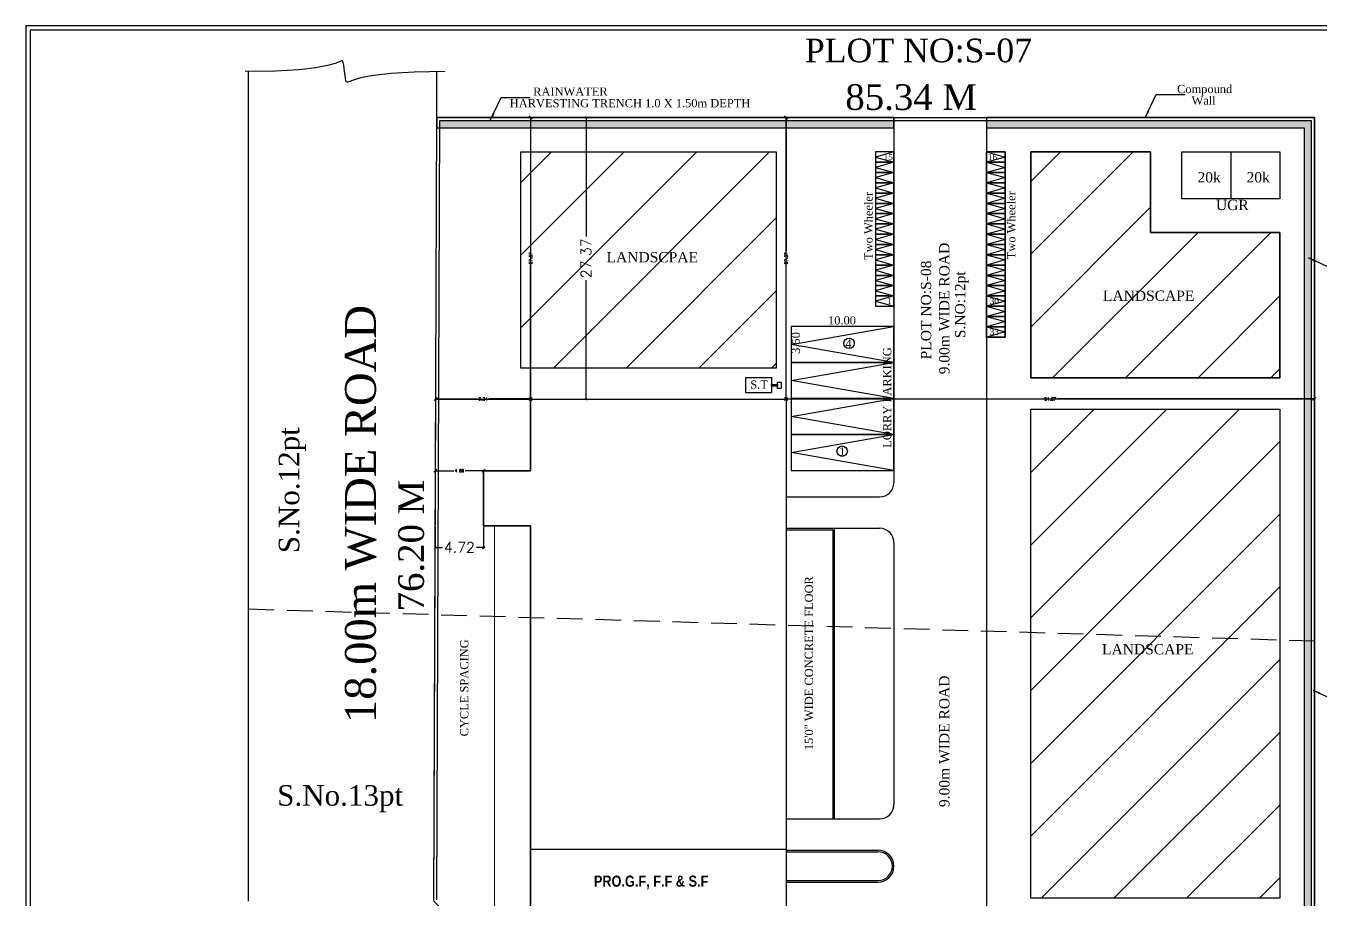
# Model space of a CAD drawing. Header units: metres. Extents: x 0 to 2856, y 0 to 1718.
# Drawn here: x 2491.7 to 2617.6, y 1633.4 to 1718.3 of the extents above; entities that cross this region are included whole.
import ezdxf

# ---------------------------------------------------------------- set-up
doc = ezdxf.new("R2010")
doc.units = ezdxf.units.M
doc.header["$MEASUREMENT"] = 0
doc.linetypes.add('DOT2', pattern=[0.125, 0, -0.125])
doc.linetypes.add('HIDDEN', pattern=[0.375, 0.25, -0.125])
doc.layers.add('BLK_1_COVERED_AREA', color=140, linetype='Continuous', plot=False)
doc.layers.add('TWO_WHEELER_PARKING', color=2, linetype='Continuous', plot=False)
doc.layers.add('BLK_1_FIRE_TENDER_MOVEMENT', color=161, linetype='Continuous', lineweight=0)
doc.layers.add('BLK_1_PLANTATION_GREENSTRIP', color=81, linetype='Continuous', lineweight=0)
for name, color, linetype in [('BLK_1_LVL_0_BLDG_FOOT_PRINT', 1, 'Continuous'), ('BLK_1_LVL_0_REAR_SETBACK', 11, 'Continuous'), ('BLK_1_LVL_0_SIDE_SETBACK1', 171, 'Continuous'), ('BLK_1_LVL_0_SIDE_SETBACK2', 102, 'Continuous'), ('cen', 1, 'Continuous'), ('COMPOUNDWALL', 58, 'Continuous'), ('dim', 12, 'Continuous'), ('hat', 5, 'Continuous'), ('hid', 174, 'HIDDEN'), ('LOADING_UNLOADING', 175, 'Continuous'), ('PLOT_BOUNDARY', 70, 'Continuous'), ('RWH', 130, 'Continuous')]:
    doc.layers.add(name, color=color, linetype=linetype)
doc.styles.add('a', font='ARIALNB.TTF')
doc.styles.add('Ar Bold', font='times.ttf', dxfattribs={"width": 0.6, "height": 0.3})
doc.styles.add('rd', font='romand.shx')
doc.styles.add('Tahoma', font='times.ttf', dxfattribs={"height": 0.3})
doc.dimstyles.new('Side open 400', dxfattribs={"dimtxt": 0.3, "dimasz": 0.18, "dimexe": 0.18, "dimexo": 0.0625, "dimgap": 0.09, "dimtad": 0, "dimzin": 4, "dimdsep": 46, "dimtxsty": 'Ar Bold', "dimblk": 'OBLIQUE', "dimcen": 0.09, "dimse1": 1, "dimse2": 1, "dimclrd": 8, "dimadec": 0, "dimazin": 0, "dimtfac": 1, "dimtix": 1, "dimtofl": 0, "dimtmove": 2, "dimatfit": 0, "dimfxl": 0, "dimtzin": 0, "dimarcsym": 0})
doc.dimstyles.get("Standard").update_dxf_attribs({"dimtxt": 3, "dimasz": 3, "dimexe": 1, "dimexo": 1, "dimgap": 0.09, "dimtad": 0, "dimdec": 4, "dimzin": 2, "dimdsep": 46, "dimlunit": 4, "dimtxsty": 'rd', "dimblk": 'OBLIQUE', "dimcen": 0.09, "dimclrd": 12, "dimclre": 12, "dimclrt": 5, "dimadec": 0, "dimazin": 0, "dimtfac": 1, "dimtdec": 4, "dimtix": 1, "dimtmove": 2, "dimatfit": 3, "dimfxl": 0, "dimtolj": 1, "dimtzin": 0, "dimarcsym": 0})
pattern_1 = [(0, (-3828.9716, 9545.53037), (0, 0.433012702), [0.25, -0.5]), (120, (-3828.9716, 9545.53037), (-0.375, -0.216506351), [0.25, -0.5]), (60, (-3828.7216, 9545.53037), (-0.375, 0.216506351), [0.25, -0.5])]
pattern_2 = [(45, (22.038, -447.042), (-3.535534, 3.535534), [])]

# ---------------------------------------------------------------- blocks, each defined once
blk = doc.blocks.new('A$C578756F2')
at = {"color": 0}
for p, q in [((0, 21.96), (11.65, 21.96)), ((0, 0), (0, 21.96)), ((11.65, 21.96), (11.65, 14.14)), ((19.46, 21.96), (19.46, 17.41)), ((11.65, 14.14), (24.23, 14.14)), ((24.23, 14.14), (24.23, 0)), ((24.23, 0), (0, 0))]:
    blk.add_line(p, q, dxfattribs=at)
for points in [[(24.23, 14.14), (11.65, 14.14), (11.65, 21.96), (0, 21.96), (0, 0), (24.23, 0)], [(24.23, 21.96), (24.23, 17.41), (14.69, 17.41), (14.69, 21.96)]]:
    blk.add_lwpolyline(points, close=True, dxfattribs=at)
blk = doc.blocks.new('A$C605F7AC7')
for points in [[(2.51, 1.5), (2.51, 0), (0, 0), (0, 1.5)], [(2.51, 0.83), (3.08, 0.83), (3.08, 0.67), (2.51, 0.67)], [(3.45, 0.44), (3.08, 0.44), (3.08, 1.06), (3.45, 1.06)]]:
    blk.add_lwpolyline(points, close=True)
at = {"style": 'Tahoma'}
blk.add_text('S.T', height=0.8, dxfattribs=at).set_placement((0.44, 0.41))
blk = doc.blocks.new('A$C7B8E01D6')
at = {"layer": 'hat'}
blk.add_lwpolyline([(0, 1), (1.8, 1), (1.8, 0), (0, 0)], close=True, dxfattribs=at)
blk.add_lwpolyline([(0, 1), (1.8, 0.5), (0, 0)], dxfattribs=at)
blk = doc.blocks.new('_Oblique')
at = {"color": 0, "linetype": 'ByBlock', "lineweight": -2}
blk.add_line((-0.5, -0.5), (0.5, 0.5), dxfattribs=at)
blk = doc.blocks.new('*D197')
at = {"layer": 'Defpoints', "color": 0}
for p in [(2546.19, 1709.39), (2546.19, 1709.39), (2546.19, 1682.02)]:
    blk.add_point(p, dxfattribs=at)
at = {"layer": 'dim', "color": 12, "lineweight": -2}
for p, q in [((2546.19, 1709.39), (2546.19, 1697.83)), ((2546.19, 1682.02), (2546.19, 1693.58))]:
    blk.add_line(p, q, dxfattribs=at)
at = {"layer": 'dim', "color": 12, "lineweight": -2, "xscale": 0.2, "yscale": 0.2, "zscale": 0.2}
for p, rotation in [((2546.19, 1709.39), 90), ((2546.19, 1682.02), 270)]:
    blk.add_blockref('_Oblique', p, dxfattribs=dict(at, rotation=rotation))
at = {"layer": 'dim', "color": 7, "insert": (2546.19, 1695.7), "char_height": 1, "attachment_point": 5, "rotation": 90, "style": 'rd'}
blk.add_mtext('\\A1;27.37', dxfattribs=at)
blk = doc.blocks.new('A$C16907D4D')
at = {"layer": 'hat'}
for p, q in [((0, 1.75), (10, 3.5)), ((10, 0), (0, 1.75))]:
    blk.add_line(p, q, dxfattribs=at)
blk.add_lwpolyline([(10, 0), (10, 3.5), (0, 3.5), (0, 0)], close=True, dxfattribs=at)
blk = doc.blocks.new('*D241')
at = {"layer": 'Defpoints', "color": 0}
for p in [(2531.51, 1669.7), (2536.23, 1669.7), (2536.23, 1667.59)]:
    blk.add_point(p, dxfattribs=at)
at = {"layer": 'dim', "color": 12, "lineweight": -2}
for p, q in [((2531.51, 1669.6), (2531.51, 1667.49)), ((2536.23, 1669.6), (2536.23, 1667.49)), ((2531.51, 1667.59), (2532.22, 1667.59)), ((2536.23, 1667.59), (2535.52, 1667.59))]:
    blk.add_line(p, q, dxfattribs=at)
at = {"layer": 'dim', "color": 12, "lineweight": -2, "xscale": 0.2, "yscale": 0.2, "zscale": 0.2, "rotation": 180}
blk.add_blockref('_Oblique', (2531.51, 1667.59), dxfattribs=at)
at = {"layer": 'dim', "color": 12, "lineweight": -2, "xscale": 0.2, "yscale": 0.2, "zscale": 0.2}
blk.add_blockref('_Oblique', (2536.23, 1667.59), dxfattribs=at)
at = {"layer": 'dim', "color": 7, "insert": (2533.87, 1667.59), "char_height": 1, "attachment_point": 5, "style": 'rd'}
blk.add_mtext('\\A1;4.72', dxfattribs=at)
blk = doc.blocks.new('*D255')
at = {"layer": 'BLK_1_LVL_0_SIDE_SETBACK1'}
for p, q in [((2531.56, 1682.02), (2535.61, 1682.02)), ((2540.8, 1682.02), (2536.75, 1682.02))]:
    blk.add_line(p, q, dxfattribs=at)
at = {"layer": 'Defpoints', "color": 0}
for p in [(2531.56, 1682.02), (2531.56, 1682.02), (2540.8, 1682.02)]:
    blk.add_point(p, dxfattribs=at)
at = {"layer": 'BLK_1_LVL_0_SIDE_SETBACK1', "xscale": 0.3, "yscale": 0.3, "zscale": 0.3, "rotation": 180}
blk.add_blockref('_Oblique', (2531.56, 1682.02), dxfattribs=at)
at = {"layer": 'BLK_1_LVL_0_SIDE_SETBACK1', "xscale": 0.3, "yscale": 0.3, "zscale": 0.3}
blk.add_blockref('_Oblique', (2540.8, 1682.02), dxfattribs=at)
at = {"layer": 'BLK_1_LVL_0_SIDE_SETBACK1', "insert": (2536.18, 1682.02), "char_height": 0.3, "attachment_point": 5, "style": 'rd'}
blk.add_mtext('\\A1;9.24', dxfattribs=at)
blk = doc.blocks.new('*D256')
at = {"layer": 'BLK_1_LVL_0_SIDE_SETBACK1'}
for p, q in [((2531.54, 1675.04), (2533.33, 1675.04)), ((2536.23, 1675.04), (2534.44, 1675.04))]:
    blk.add_line(p, q, dxfattribs=at)
at = {"layer": 'BLK_1_LVL_0_SIDE_SETBACK1', "linetype": 'DOT2', "lineweight": -2}
blk.add_line((2536.23, 1675.12), (2536.23, 1675.14), dxfattribs=at)
at = {"layer": 'Defpoints', "color": 0}
for p in [(2531.54, 1675.04), (2531.54, 1675.04), (2536.23, 1675.02)]:
    blk.add_point(p, dxfattribs=at)
at = {"layer": 'BLK_1_LVL_0_SIDE_SETBACK1', "xscale": 0.3, "yscale": 0.3, "zscale": 0.3, "rotation": 180}
blk.add_blockref('_Oblique', (2531.54, 1675.04), dxfattribs=at)
at = {"layer": 'BLK_1_LVL_0_SIDE_SETBACK1', "xscale": 0.3, "yscale": 0.3, "zscale": 0.3}
blk.add_blockref('_Oblique', (2536.23, 1675.04), dxfattribs=at)
at = {"layer": 'BLK_1_LVL_0_SIDE_SETBACK1', "insert": (2533.88, 1675.04), "char_height": 0.3, "attachment_point": 5, "style": 'rd'}
blk.add_mtext('\\A1;4.69', dxfattribs=at)
blk = doc.blocks.new('*D259')
at = {"layer": 'BLK_1_LVL_0_REAR_SETBACK'}
for p, q in [((2540.8, 1709.39), (2540.8, 1696.41)), ((2540.8, 1682.02), (2540.8, 1695))]:
    blk.add_line(p, q, dxfattribs=at)
at = {"layer": 'Defpoints', "color": 0}
for p in [(2540.8, 1709.39), (2540.8, 1709.39), (2540.8, 1682.02)]:
    blk.add_point(p, dxfattribs=at)
at = {"layer": 'BLK_1_LVL_0_REAR_SETBACK', "xscale": 0.3, "yscale": 0.3, "zscale": 0.3}
for p, rotation in [((2540.8, 1709.39), 90), ((2540.8, 1682.02), 270)]:
    blk.add_blockref('_Oblique', p, dxfattribs=dict(at, rotation=rotation))
at = {"layer": 'BLK_1_LVL_0_REAR_SETBACK', "insert": (2540.8, 1695.7), "char_height": 0.3, "attachment_point": 5, "rotation": 90, "style": 'rd'}
blk.add_mtext('\\A1;27.37', dxfattribs=at)
blk = doc.blocks.new('*D260')
at = {"layer": 'BLK_1_LVL_0_SIDE_SETBACK2'}
for p, q in [((2565.64, 1682.02), (2590.62, 1682.02)), ((2617.02, 1682.02), (2592.04, 1682.02))]:
    blk.add_line(p, q, dxfattribs=at)
at = {"layer": 'Defpoints', "color": 0}
for p in [(2565.64, 1682.02), (2617.02, 1682.02), (2617.02, 1682.02)]:
    blk.add_point(p, dxfattribs=at)
at = {"layer": 'BLK_1_LVL_0_SIDE_SETBACK2', "xscale": 0.3, "yscale": 0.3, "zscale": 0.3, "rotation": 180}
blk.add_blockref('_Oblique', (2565.64, 1682.02), dxfattribs=at)
at = {"layer": 'BLK_1_LVL_0_SIDE_SETBACK2', "xscale": 0.3, "yscale": 0.3, "zscale": 0.3}
blk.add_blockref('_Oblique', (2617.02, 1682.02), dxfattribs=at)
at = {"layer": 'BLK_1_LVL_0_SIDE_SETBACK2', "insert": (2591.33, 1682.02), "char_height": 0.3, "attachment_point": 5, "style": 'rd'}
blk.add_mtext('\\A1;51.37', dxfattribs=at)
blk = doc.blocks.new('*D261')
at = {"layer": 'BLK_1_LVL_0_REAR_SETBACK'}
for p, q in [((2565.64, 1709.39), (2565.64, 1696.41)), ((2565.64, 1682.02), (2565.64, 1695))]:
    blk.add_line(p, q, dxfattribs=at)
at = {"layer": 'Defpoints', "color": 0}
for p in [(2565.64, 1709.39), (2565.64, 1709.39), (2565.64, 1682.02)]:
    blk.add_point(p, dxfattribs=at)
at = {"layer": 'BLK_1_LVL_0_REAR_SETBACK', "xscale": 0.3, "yscale": 0.3, "zscale": 0.3}
for p, rotation in [((2565.64, 1709.39), 90), ((2565.64, 1682.02), 270)]:
    blk.add_blockref('_Oblique', p, dxfattribs=dict(at, rotation=rotation))
at = {"layer": 'BLK_1_LVL_0_REAR_SETBACK', "insert": (2565.64, 1695.7), "char_height": 0.3, "attachment_point": 5, "rotation": 90, "style": 'rd'}
blk.add_mtext('\\A1;27.37', dxfattribs=at)

msp = doc.modelspace()

# ---------------------------------------------------------------- hatches: boundary and pattern name
h = msp.add_hatch()
h.set_pattern_fill('ANSI31', color=256, scale=40)
h.set_pattern_definition(pattern_2)
h.paths.add_polyline_path([(2545.863, 1695.029), (2559.622, 1695.029), (2559.622, 1696.563), (2545.863, 1696.563)], flags=24)
h.paths.add_polyline_path([(2539.84, 1685.02), (2564.68, 1685.02), (2564.68, 1706.04), (2539.84, 1706.04)])
h = msp.add_hatch()
h.set_pattern_fill('ANSI31', color=256, scale=40)
h.set_pattern_definition(pattern_2)
h.paths.add_polyline_path([(2613.662, 1698.22), (2601.082, 1698.22), (2601.082, 1706.04), (2589.432, 1706.04), (2589.432, 1684.08), (2613.662, 1684.08)])
h.paths.add_polyline_path([(2594.908, 1691.281), (2608.667, 1691.281), (2608.667, 1692.815), (2594.908, 1692.815)], flags=24)
h = msp.add_hatch()
h.set_pattern_fill('ANSI31', color=256, scale=40)
h.set_pattern_definition(pattern_2)
h.paths.add_polyline_path([(2613.662, 1681.03), (2589.432, 1681.03), (2589.432, 1633.47), (2613.662, 1633.47)])
h.paths.add_polyline_path([(2596.113, 1656.911), (2609.872, 1656.911), (2609.872, 1658.446), (2596.113, 1658.446)], flags=24)
at = {"layer": 'cen'}
h = msp.add_hatch(dxfattribs=at)
h.set_pattern_fill('HEX', color=256, scale=2)
h.set_pattern_definition(pattern_1)
h.paths.add_polyline_path([(2576.132, 1709.09), (2531.971, 1709.09), (2531.968, 1708.39), (2576.132, 1708.39)])
h = msp.add_hatch(dxfattribs=at)
h.set_pattern_fill('HEX', color=256, scale=2)
h.set_pattern_definition(pattern_1)
h.paths.add_polyline_path([(2616.712, 1709.09), (2585.132, 1709.09), (2585.132, 1708.39), (2616.012, 1708.39), (2616.012, 1622.82), (2616.712, 1622.82)])

# ---------------------------------------------------------------- linework, layer by layer
for p, q in [((2513.368, 1633.19), (2513.368, 1713.855)), ((2531.672, 1709.39), (2531.672, 1713.823)), ((2576.132, 1709.39), (2576.132, 1673.9)), ((2585.132, 1709.39), (2585.132, 1624.52)), ((2565.642, 1672.5), (2574.732, 1672.5)), ((2565.642, 1669.45), (2574.732, 1669.45)), ((2565.642, 1669.3), (2570.212, 1669.3)), ((2570.212, 1641.19), (2570.212, 1669.3)), ((2570.362, 1641.19), (2570.362, 1669.45)), ((2576.132, 1668.05), (2576.132, 1642.59)), ((2565.642, 1641.19), (2574.732, 1641.19)), ((2565.642, 1638.14), (2574.588, 1638.14)), ((2565.642, 1637.99), (2574.588, 1637.99)), ((2565.642, 1635.2), (2574.588, 1635.2)), ((2565.642, 1635.05), (2574.588, 1635.05))]:
    msp.add_line(p, q)
at = {"color": 30}
for points in [[(2683.086, 1718.296), (2491.712, 1718.296), (2491.712, 1574.683), (2683.086, 1574.683)], [(2682.656, 1717.865), (2492.142, 1717.865), (2492.142, 1575.113), (2682.656, 1575.113)]]:
    msp.add_lwpolyline(points, close=True, dxfattribs=at)
at = {"color": 250}
msp.add_lwpolyline([(2532.46, 1713.849), (2529.481, 1713.797), (2527.21, 1713.661), (2525.546, 1713.473), (2524.392, 1713.263), (2523.649, 1713.063), (2523.22, 1712.903), (2523.005, 1712.815), (2522.907, 1712.83), (2522.843, 1712.968), (2522.792, 1713.206), (2522.75, 1713.511), (2522.713, 1713.849), (2522.676, 1714.187), (2522.635, 1714.492), (2522.584, 1714.73), (2522.519, 1714.868), (2522.421, 1714.883), (2522.208, 1714.795), (2521.781, 1714.635), (2521.044, 1714.435), (2519.899, 1714.225), (2518.248, 1714.037), (2515.995, 1713.901), (2513.042, 1713.849)], dxfattribs=at)
for points in [[(2564.68, 1706.04), (2564.68, 1685.02), (2539.84, 1685.02), (2539.84, 1706.04)], [(2589.432, 1633.47), (2589.432, 1681.03), (2613.662, 1681.03), (2613.662, 1633.47)]]:
    msp.add_lwpolyline(points, close=True)
for centre in [(2571.77, 1687.43), (2571.097, 1676.949)]:
    msp.add_circle(centre, 0.506)
for centre, radius, start, end in [((2574.732, 1673.9), 1.4, 270, 0), ((2574.732, 1668.05), 1.4, 0, 90), ((2574.732, 1642.59), 1.4, 270, 0), ((2574.588, 1636.595), 1.545, 270, 90), ((2574.588, 1636.595), 1.395, 270, 90)]:
    msp.add_arc(centre, radius, start, end)
at = {"layer": 'BLK_1_COVERED_AREA'}
msp.add_lwpolyline([(2540.801, 1675.018), (2540.801, 1682.018), (2565.642, 1682.018), (2565.642, 1631.66), (2540.801, 1631.66), (2540.801, 1669.684), (2536.229, 1669.684), (2536.229, 1675.018)], close=True, dxfattribs=at)
at = {"layer": 'BLK_1_FIRE_TENDER_MOVEMENT'}
msp.add_lwpolyline([(2540.801, 1669.684), (2540.801, 1631.66), (2537.301, 1631.66), (2537.301, 1669.684)], close=True, dxfattribs=at)
at = {"layer": 'BLK_1_LVL_0_BLDG_FOOT_PRINT'}
msp.add_lwpolyline([(2540.801, 1675.018), (2540.801, 1682.018), (2565.642, 1682.018), (2565.642, 1631.66), (2540.801, 1631.66), (2540.801, 1669.684), (2536.229, 1669.684), (2536.229, 1675.018)], close=True, dxfattribs=at)
at = {"layer": 'BLK_1_LVL_0_REAR_SETBACK'}
msp.add_lwpolyline([(2565.642, 1709.39), (2540.801, 1709.39), (2540.801, 1682.018), (2565.642, 1682.018)], close=True, dxfattribs=at)
at = {"layer": 'BLK_1_LVL_0_SIDE_SETBACK1'}
msp.add_lwpolyline([(2531.565, 1682.018), (2540.801, 1682.018), (2540.801, 1675.018), (2536.229, 1675.018), (2536.229, 1669.684), (2540.801, 1669.684), (2540.801, 1631.66), (2532.946, 1631.66), (2531.372, 1633.19)], close=True, dxfattribs=at)
at = {"layer": 'BLK_1_LVL_0_SIDE_SETBACK2'}
msp.add_lwpolyline([(2617.016, 1682.018), (2565.642, 1682.018), (2565.642, 1631.66), (2617.016, 1631.66)], close=True, dxfattribs=at)
at = {"layer": 'BLK_1_PLANTATION_GREENSTRIP', "ltscale": 400}
msp.add_lwpolyline([(2576.132, 1668.05, 0.4142136), (2574.732, 1669.45), (2570.362, 1669.45), (2570.362, 1641.19), (2574.732, 1641.19, 0.4142136), (2576.132, 1642.59)], format="xyb", close=True, dxfattribs=at)
at = {"layer": 'cen'}
for p, q in [((2531.968, 1708.39), (2576.132, 1708.39)), ((2585.132, 1708.39), (2616.012, 1708.39)), ((2616.012, 1708.39), (2616.012, 1622.82))]:
    msp.add_line(p, q, dxfattribs=at)
at = {"layer": 'COMPOUNDWALL'}
for p, q in [((2531.668, 1633.317), (2531.971, 1709.09)), ((2531.971, 1709.09), (2616.712, 1709.09)), ((2616.712, 1709.09), (2616.712, 1622.82))]:
    msp.add_line(p, q, dxfattribs=at)
at = {"layer": 'hat'}
msp.add_line((2565.642, 1638.213), (2540.801, 1638.213), dxfattribs=at)
at = {"layer": 'hid', "linetype": 'HIDDEN', "ltscale": 10}
msp.add_line((2513.368, 1661.607), (2617.012, 1658.507), dxfattribs=at)
at = {"layer": 'LOADING_UNLOADING', "ltscale": 400}
for points in [[(2566.132, 1689.069), (2566.132, 1685.569), (2576.132, 1685.569), (2576.132, 1689.069)], [(2566.132, 1685.569), (2566.132, 1682.069), (2576.132, 1682.069), (2576.132, 1685.569)], [(2566.132, 1682.069), (2566.132, 1678.569), (2576.132, 1678.569), (2576.132, 1682.069)], [(2566.132, 1678.569), (2566.132, 1675.069), (2576.132, 1675.069), (2576.132, 1678.569)]]:
    msp.add_lwpolyline(points, close=True, dxfattribs=at)
at = {"layer": 'PLOT_BOUNDARY'}
msp.add_lwpolyline([(2617.016, 1622.522), (2542.34, 1622.522), (2531.372, 1633.19), (2531.672, 1709.39), (2617.016, 1709.39)], close=True, dxfattribs=at)
at = {"layer": 'RWH'}
for points in [[(2531.672, 1709.39), (2531.672, 1708.39), (2576.132, 1708.39), (2576.132, 1709.39), (2531.672, 1709.39)], [(2585.132, 1709.39), (2585.132, 1708.39), (2616.012, 1708.39), (2616.012, 1622.522), (2617.016, 1622.522), (2617.016, 1709.39)]]:
    msp.add_lwpolyline(points, close=True, dxfattribs=at)
at = {"layer": 'TWO_WHEELER_PARKING', "linetype": 'Continuous'}
for points in [[(2574.332, 1706.042), (2574.332, 1705.042), (2576.132, 1705.042), (2576.132, 1706.042)], [(2585.132, 1706.042), (2585.132, 1705.042), (2586.932, 1705.042), (2586.932, 1706.042)], [(2574.332, 1705.042), (2574.332, 1704.042), (2576.132, 1704.042), (2576.132, 1705.042)], [(2585.132, 1705.042), (2585.132, 1704.042), (2586.932, 1704.042), (2586.932, 1705.042)], [(2574.332, 1704.042), (2574.332, 1703.042), (2576.132, 1703.042), (2576.132, 1704.042)], [(2574.332, 1703.042), (2574.332, 1702.042), (2576.132, 1702.042), (2576.132, 1703.042)], [(2585.132, 1704.042), (2585.132, 1703.042), (2586.932, 1703.042), (2586.932, 1704.042)], [(2585.132, 1703.042), (2585.132, 1702.042), (2586.932, 1702.042), (2586.932, 1703.042)], [(2574.332, 1702.042), (2574.332, 1701.042), (2576.132, 1701.042), (2576.132, 1702.042)], [(2585.132, 1702.042), (2585.132, 1701.042), (2586.932, 1701.042), (2586.932, 1702.042)], [(2574.332, 1701.042), (2574.332, 1700.042), (2576.132, 1700.042), (2576.132, 1701.042)], [(2585.132, 1701.042), (2585.132, 1700.042), (2586.932, 1700.042), (2586.932, 1701.042)], [(2574.332, 1700.042), (2574.332, 1699.042), (2576.132, 1699.042), (2576.132, 1700.042)], [(2585.132, 1700.042), (2585.132, 1699.042), (2586.932, 1699.042), (2586.932, 1700.042)], [(2574.332, 1699.042), (2574.332, 1698.042), (2576.132, 1698.042), (2576.132, 1699.042)], [(2574.332, 1698.042), (2574.332, 1697.042), (2576.132, 1697.042), (2576.132, 1698.042)], [(2585.132, 1699.042), (2585.132, 1698.042), (2586.932, 1698.042), (2586.932, 1699.042)], [(2585.132, 1698.042), (2585.132, 1697.042), (2586.932, 1697.042), (2586.932, 1698.042)], [(2574.332, 1697.042), (2574.332, 1696.042), (2576.132, 1696.042), (2576.132, 1697.042)], [(2585.132, 1697.042), (2585.132, 1696.042), (2586.932, 1696.042), (2586.932, 1697.042)], [(2574.332, 1696.042), (2574.332, 1695.042), (2576.132, 1695.042), (2576.132, 1696.042)], [(2585.132, 1696.042), (2585.132, 1695.042), (2586.932, 1695.042), (2586.932, 1696.042)], [(2574.332, 1695.042), (2574.332, 1694.042), (2576.132, 1694.042), (2576.132, 1695.042)], [(2585.132, 1695.042), (2585.132, 1694.042), (2586.932, 1694.042), (2586.932, 1695.042)], [(2574.332, 1694.042), (2574.332, 1693.042), (2576.132, 1693.042), (2576.132, 1694.042)], [(2574.332, 1693.042), (2574.332, 1692.042), (2576.132, 1692.042), (2576.132, 1693.042)], [(2585.132, 1694.042), (2585.132, 1693.042), (2586.932, 1693.042), (2586.932, 1694.042)], [(2585.132, 1693.042), (2585.132, 1692.042), (2586.932, 1692.042), (2586.932, 1693.042)], [(2574.332, 1692.042), (2574.332, 1691.042), (2576.132, 1691.042), (2576.132, 1692.042)], [(2585.132, 1692.042), (2585.132, 1691.042), (2586.932, 1691.042), (2586.932, 1692.042)], [(2585.132, 1691.042), (2585.132, 1690.042), (2586.932, 1690.042), (2586.932, 1691.042)], [(2585.132, 1690.042), (2585.132, 1689.042), (2586.932, 1689.042), (2586.932, 1690.042)], [(2585.132, 1689.042), (2585.132, 1688.042), (2586.932, 1688.042), (2586.932, 1689.042)]]:
    msp.add_lwpolyline(points, close=True, dxfattribs=at)

# ---------------------------------------------------------------- block references
for name, p in [('A$C7B8E01D6', (2585.132, 1705.042)), ('A$C578756F2', (2589.432, 1684.08)), ('A$C7B8E01D6', (2585.132, 1704.042)), ('A$C7B8E01D6', (2585.132, 1703.042)), ('A$C7B8E01D6', (2585.132, 1702.042)), ('A$C7B8E01D6', (2585.132, 1701.042)), ('A$C7B8E01D6', (2585.132, 1700.042)), ('A$C7B8E01D6', (2585.132, 1699.042)), ('A$C7B8E01D6', (2585.132, 1698.042)), ('A$C7B8E01D6', (2585.132, 1697.042)), ('A$C7B8E01D6', (2585.132, 1696.042)), ('A$C7B8E01D6', (2585.132, 1695.042)), ('A$C7B8E01D6', (2585.132, 1694.042)), ('A$C7B8E01D6', (2585.132, 1693.042)), ('A$C7B8E01D6', (2585.132, 1692.042)), ('A$C7B8E01D6', (2585.132, 1691.042)), ('A$C7B8E01D6', (2585.132, 1690.042)), ('A$C7B8E01D6', (2585.132, 1689.042)), ('A$C16907D4D', (2566.132, 1685.569)), ('A$C7B8E01D6', (2585.132, 1688.042)), ('A$C16907D4D', (2566.132, 1682.069)), ('A$C605F7AC7', (2561.721, 1682.609)), ('A$C16907D4D', (2566.132, 1678.569)), ('A$C16907D4D', (2566.132, 1675.069))]:
    msp.add_blockref(name, p)
at = {"layer": 'hat', "xscale": -1}
for p in [(2576.132, 1705.042), (2576.132, 1704.042), (2576.132, 1703.042), (2576.132, 1702.042), (2576.132, 1701.042), (2576.132, 1700.042), (2576.132, 1699.042), (2576.132, 1698.042), (2576.132, 1697.042), (2576.132, 1696.042), (2576.132, 1695.042), (2576.132, 1694.042), (2576.132, 1693.042), (2576.132, 1692.042), (2576.132, 1691.042)]:
    msp.add_blockref('A$C7B8E01D6', p, dxfattribs=at)

# ---------------------------------------------------------------- texts
for s, height, style, p in [('PLOT NO:S-07', 2.3, 'Tahoma', (2567.465, 1714.756)), ('RAINWATER ', 0.8, 'Tahoma', (2541.046, 1711.504)), ('85.34 M', 2.5, 'Tahoma', (2571.403, 1710.125)), ('Compound', 0.8, 'Tahoma', (2603.662, 1711.757)), ('HARVESTING TRENCH 1.0 X 1.50m DEPTH', 0.8, 'Tahoma', (2538.769, 1710.381)), ('Wall', 0.8, 'Tahoma', (2605.075, 1710.639)), ('15', 0.6, 'Tahoma', (2575.125, 1705.244)), ('16', 0.6, 'Tahoma', (2585.258, 1705.244)), ('20k', 1, 'Tahoma', (2605.652, 1703.077)), ('20k', 1, 'Tahoma', (2610.422, 1703.077)), ('UGR', 1, 'Tahoma', (2607.445, 1700.389)), ('LANDSCPAE', 1, 'Tahoma', (2548.18, 1695.307)), ('1', 0.6, 'Tahoma', (2575.473, 1691.244)), ('30', 0.6, 'Tahoma', (2585.436, 1691.244)), ('LANDSCAPE', 1, 'Tahoma', (2596.455, 1691.56)), ('10.00', 0.8, 'Tahoma', (2569.718, 1689.269)), ('33', 0.6, 'Tahoma', (2585.436, 1688.244)), ('4', 0.8, 'Tahoma', (2571.416, 1687.009)), (' 1', 0.8, 'Tahoma', (2570.516, 1676.528)), ('LANDSCAPE', 1, 'Tahoma', (2596.369, 1657.19)), ('S.No.13pt', 2, 'Tahoma', (2516.147, 1642.476)), ('PRO.G.F, F.F & S.F', 1.08, 'a', (2546.948, 1634.599))]:
    msp.add_text(s, height=height, dxfattribs=dict(style=style)).set_placement(p)
at = {"style": 'Tahoma'}
for s, height, p in [('Two Wheeler', 0.8, (2574.056, 1695.542)), ('Two Wheeler', 0.8, (2587.94, 1695.608)), ('9.00m WIDE ROAD', 1, (2581.527, 1684.418)), ('PLOT NO:S-08', 1, (2579.752, 1685.87)), ('S.NO:12pt', 1, (2583.069, 1687.931)), ('18.00m WIDE ROAD', 3, (2525.75, 1650.504)), ('3.50', 0.8, (2566.982, 1686.41)), ('LORRY PARKING', 0.8, (2575.864, 1677.277)), ('S.No.12pt', 2, (2518.299, 1667.025)), ('76.20 M', 2.5, (2530.423, 1661.365)), ('15\'0" WIDE CONCRETE FLOOR', 0.8, (2568.261, 1647.872)), ('CYCLE SPACING', 0.8, (2534.741, 1649.217)), ('9.00m WIDE ROAD', 1, (2581.527, 1642.338))]:
    msp.add_text(s, height=height, rotation=90, dxfattribs=at).set_placement(p)

# ---------------------------------------------------------------- dimensions: what is measured, and where the dimension line sits
at = {"layer": 'BLK_1_LVL_0_REAR_SETBACK'}
dim = msp.add_linear_dim(base=(2540.801, 1709.39), p1=(2540.801, 1682.018), p2=(2540.801, 1709.39), angle=90, dimstyle='Standard', override={"dimscale": 0.1, "dimgap": 1, "dimdec": 2, "dimzin": 8, "dimlunit": 2, "dimpost": '\\X', "dimclrd": 256, "dimclre": 256, "dimclrt": 256, "dimtdec": 2, "dimtofl": 0, "dimfxl": 0, "dimtfillclr": 256, "dimlwd": 65535, "dimarcsym": 2}, dxfattribs=at)
dim.commit()
dim.dimension.update_dxf_attribs({"geometry": '*D259', "text_midpoint": (2540.801, 1695.704)})
dim = msp.add_aligned_dim(p1=(2565.642, 1682.018), p2=(2565.642, 1709.39), distance=0, dimstyle='Standard', override={"dimscale": 0.1, "dimgap": 1, "dimdec": 2, "dimzin": 8, "dimlunit": 2, "dimpost": '\\X', "dimclrd": 256, "dimclre": 256, "dimclrt": 256, "dimtdec": 2, "dimtofl": 0, "dimfxl": 0, "dimtfillclr": 256, "dimlwd": 65535, "dimarcsym": 2}, dxfattribs=at)
dim.commit()
dim.dimension.update_dxf_attribs({"geometry": '*D261', "text_midpoint": (2565.642, 1695.704)})
at = {"layer": 'BLK_1_LVL_0_SIDE_SETBACK1'}
dim = msp.add_aligned_dim(p1=(2540.801, 1682.018), p2=(2531.565, 1682.018), distance=0, dimstyle='Standard', override={"dimscale": 0.1, "dimgap": 1, "dimdec": 2, "dimzin": 8, "dimlunit": 2, "dimpost": '\\X', "dimclrd": 256, "dimclre": 256, "dimclrt": 256, "dimtdec": 2, "dimtofl": 0, "dimfxl": 0, "dimtfillclr": 256, "dimlwd": 65535, "dimarcsym": 2}, dxfattribs=at)
dim.commit()
dim.dimension.update_dxf_attribs({"geometry": '*D255', "text_midpoint": (2536.183, 1682.018)})
dim = msp.add_linear_dim(base=(2531.537, 1675.036), p1=(2536.229, 1675.018), p2=(2531.537, 1675.036), dimstyle='Standard', override={"dimscale": 0.1, "dimgap": 1, "dimdec": 2, "dimzin": 8, "dimlunit": 2, "dimpost": '\\X', "dimclrd": 256, "dimclre": 256, "dimclrt": 256, "dimtdec": 2, "dimtofl": 0, "dimfxl": 0, "dimtfillclr": 256, "dimlwd": 65535, "dimarcsym": 2}, dxfattribs=at)
dim.commit()
dim.dimension.update_dxf_attribs({"geometry": '*D256', "text_midpoint": (2533.883, 1675.036)})
at = {"layer": 'BLK_1_LVL_0_SIDE_SETBACK2'}
dim = msp.add_linear_dim(base=(2617.016, 1682.018), p1=(2565.642, 1682.018), p2=(2617.016, 1682.018), dimstyle='Standard', override={"dimscale": 0.1, "dimgap": 1, "dimdec": 2, "dimzin": 8, "dimlunit": 2, "dimpost": '\\X', "dimclrd": 256, "dimclre": 256, "dimclrt": 256, "dimtdec": 2, "dimtofl": 0, "dimfxl": 0, "dimtfillclr": 256, "dimlwd": 65535, "dimarcsym": 2}, dxfattribs=at)
dim.commit()
dim.dimension.update_dxf_attribs({"geometry": '*D260', "text_midpoint": (2591.329, 1682.018)})
at = {"layer": 'dim'}
dim = msp.add_aligned_dim(p1=(2546.195, 1682.018), p2=(2546.195, 1709.39), distance=0, text='27.37', dimstyle='Standard', override={"dimscale": 0.1, "dimtxt": 10, "dimasz": 2, "dimgap": 1, "dimdec": 2, "dimzin": 8, "dimlunit": 2, "dimpost": '\\X', "dimclrt": 7, "dimtdec": 2, "dimtofl": 0, "dimfxl": 0.18, "dimarcsym": 1}, dxfattribs=at)
dim.commit()
dim.dimension.update_dxf_attribs({"geometry": '*D197', "text_midpoint": (2546.195, 1695.704)})
dim = msp.add_aligned_dim(p1=(2531.5137, 1669.7024), p2=(2536.2292, 1669.7024), distance=-2.1096, dimstyle='Standard', override={"dimscale": 0.1, "dimtxt": 10, "dimasz": 2, "dimgap": 1, "dimdec": 2, "dimzin": 8, "dimlunit": 2, "dimpost": '\\X', "dimclrt": 7, "dimtdec": 2, "dimtofl": 0, "dimfxl": 0.18, "dimarcsym": 1}, dxfattribs=at)
dim.commit()
dim.dimension.update_dxf_attribs({"geometry": '*D241', "text_midpoint": (2533.8715, 1667.5928)})

# ---------------------------------------------------------------- leaders
for points in [[(2536.873, 1709.09), (2537.919, 1711.347), (2540.747, 1711.347)], [(2600.573, 1709.365), (2601.619, 1711.623), (2604.447, 1711.623)], [(2616.405, 1695.773), (2618.662, 1694.727), (2618.662, 1691.899)], [(2616.879, 1653.708), (2619.137, 1652.662), (2619.137, 1649.833)]]:
    msp.add_leader(points, dimstyle='Side open 400', override={"dimtxt": 1.2, "dimasz": 0.7, "dimgap": 0.09, "dimtad": 0, "dimtxsty": 'Tahoma', "dimcen": 0.3, "dimsd1": 1, "dimsd2": 1, "dimclrt": 256, "dimfxlon": 1})

doc.saveas('drawing.dxf')
